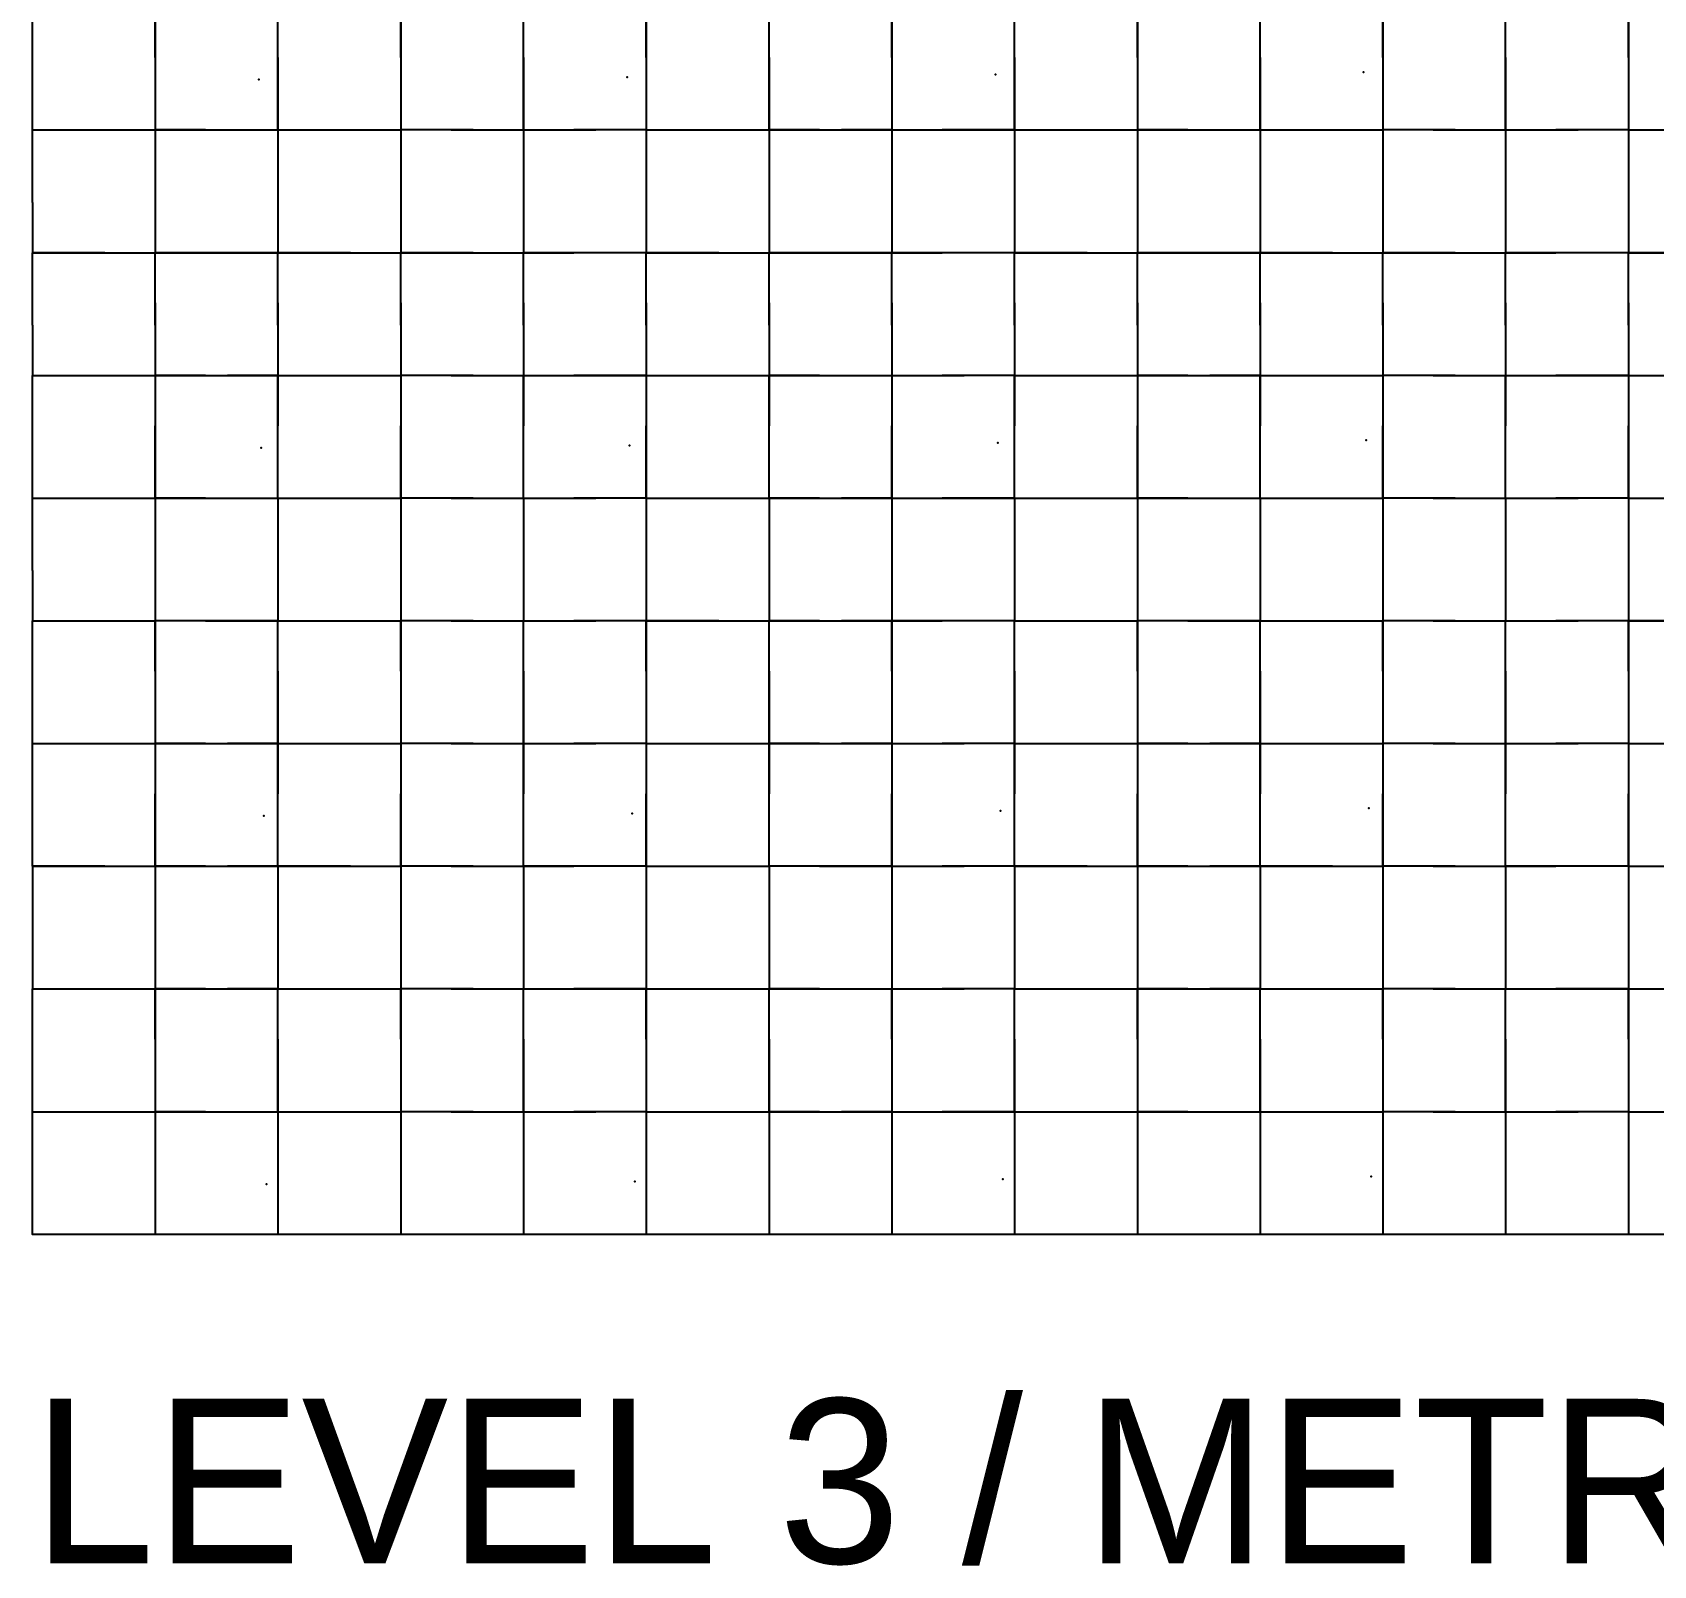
# Model space of a CAD drawing. Header units: metres. Extents: x 0 to 438, y -24 to 612.
# Drawn here: x 0 to 118.8, y -24.3 to 88.2 of the extents above; entities that cross this region are included whole.
import ezdxf

# ---------------------------------------------------------------- set-up
doc = ezdxf.new("R2010")
doc.units = ezdxf.units.M
doc.layers.add('LAYER_01_CUT', color=7, linetype='Continuous')
doc.layers.add('LAYER_04_GRID', color=7, linetype='Continuous')

msp = doc.modelspace()

# ---------------------------------------------------------------- linework, layer by layer
at = {"layer": 'LAYER_01_CUT'}
for points in [[(0, 75.69), (0, 81), (0, 84.69), (0, 90), (5.31, 90), (9, 90), (9, 84.69), (9, 81), (9, 75.69)], [(9, 86.31), (9, 90)], [(18, 84.69), (18, 90), (23.31, 90), (27, 90), (27, 84.69), (27, 81), (27, 75.69)], [(18, 86.31), (18, 90)], [(27, 86.31), (27, 90)], [(36, 84.69), (36, 90), (41.31, 90), (45, 90), (45, 84.69), (45, 81), (45, 75.69)], [(36, 86.31), (36, 90)], [(45, 86.31), (45, 90)], [(54, 84.69), (54, 90), (59.31, 90), (63, 90), (63, 84.69), (63, 81), (63, 75.69)], [(54, 86.31), (54, 90)], [(63, 86.31), (63, 90)], [(72, 84.69), (72, 90), (77.31, 90), (81, 90), (81, 84.69), (81, 81), (81, 75.69)], [(72, 86.31), (72, 90)], [(81, 86.31), (81, 90)], [(90, 84.69), (90, 90), (95.31, 90), (99, 90), (99, 84.69), (99, 81), (99, 75.69)], [(90, 86.31), (90, 90)], [(99, 86.31), (99, 90)], [(108, 84.69), (108, 90), (113.31, 90), (117, 90), (117, 84.69), (117, 81), (117, 75.69)], [(108, 86.31), (108, 90)], [(117, 86.31), (117, 90)], [(9, 86.31), (9, 81)], [(18, 86.31), (18, 81)], [(27, 86.31), (27, 81)], [(36, 86.31), (36, 81)], [(45, 86.31), (45, 81)], [(54, 86.31), (54, 81)], [(63, 86.31), (63, 81)], [(72, 86.31), (72, 81)], [(81, 86.31), (81, 81)], [(90, 86.31), (90, 81)], [(99, 86.31), (99, 81)], [(108, 86.31), (108, 81)], [(117, 86.31), (117, 81)], [(18, 81), (18, 84.69)], [(36, 81), (36, 84.69)], [(54, 81), (54, 84.69)], [(72, 81), (72, 84.69)], [(90, 81), (90, 84.69)], [(108, 81), (108, 84.69)], [(0, 81), (5.31, 81)], [(0, 81), (3.69, 81)], [(3.69, 81), (9, 81)], [(5.31, 81), (9, 81)], [(12.69, 81), (9, 81)], [(9, 81), (9, 77.31)], [(9, 81), (14.31, 81)], [(12.69, 81), (18, 81)], [(14.31, 81), (18, 81), (18, 75.69)], [(18, 81), (18, 77.31)], [(18, 81), (23.31, 81)], [(18, 81), (21.69, 81)], [(21.69, 81), (27, 81)], [(23.31, 81), (27, 81)], [(32.31, 81), (27, 81)], [(30.69, 81), (27, 81)], [(27, 81), (27, 77.31)], [(30.69, 81), (36, 81)], [(32.31, 81), (36, 81), (36, 75.69)], [(36, 81), (36, 77.31)], [(36, 81), (41.31, 81)], [(36, 81), (39.69, 81)], [(45, 81), (39.69, 81)], [(45, 81), (41.31, 81)], [(45, 81), (45, 77.31)], [(45, 81), (50.31, 81)], [(45, 81), (48.69, 81)], [(48.69, 81), (54, 81)], [(50.31, 81), (54, 81), (54, 75.69)], [(57.69, 81), (54, 81)], [(54, 81), (54, 77.31)], [(54, 81), (59.31, 81)], [(57.69, 81), (63, 81)], [(63, 81), (59.31, 81)], [(63, 81), (63, 77.31)], [(63, 81), (68.31, 81)], [(63, 81), (66.69, 81)], [(72, 81), (66.69, 81)], [(68.31, 81), (72, 81), (72, 75.69)], [(72, 81), (72, 77.31)], [(72, 81), (77.31, 81)], [(72, 81), (75.69, 81)], [(75.69, 81), (81, 81)], [(77.31, 81), (81, 81)], [(84.69, 81), (81, 81)], [(81, 81), (81, 77.31)], [(81, 81), (86.31, 81)], [(84.69, 81), (90, 81)], [(86.31, 81), (90, 81), (90, 75.69)], [(90, 81), (90, 77.31)], [(90, 81), (95.31, 81)], [(90, 81), (93.69, 81)], [(93.69, 81), (99, 81)], [(95.31, 81), (99, 81)], [(104.31, 81), (99, 81)], [(102.69, 81), (99, 81)], [(99, 81), (99, 77.31)], [(102.69, 81), (108, 81)], [(104.31, 81), (108, 81), (108, 75.69)], [(108, 81), (108, 77.31)], [(108, 81), (113.31, 81)], [(108, 81), (111.69, 81)], [(117, 81), (111.69, 81)], [(117, 81), (113.31, 81)], [(117, 81), (117, 77.31)], [(117, 81), (122.31, 81)], [(117, 81), (120.69, 81)], [(9, 77.31), (9, 72)], [(18, 77.31), (18, 72)], [(27, 77.31), (27, 72)], [(36, 77.31), (36, 72)], [(45, 77.31), (45, 72)], [(54, 77.31), (54, 72)], [(63, 77.31), (63, 72)], [(72, 77.31), (72, 72)], [(81, 77.31), (81, 72)], [(90, 77.31), (90, 72)], [(99, 77.31), (99, 72)], [(108, 77.31), (108, 72)], [(117, 77.31), (117, 72)], [(0, 75.69), (0, 72)], [(9, 75.69), (9, 72)], [(18, 75.69), (18, 72)], [(27, 75.69), (27, 72)], [(36, 75.69), (36, 72)], [(45, 75.69), (45, 72)], [(54, 75.69), (54, 72)], [(63, 75.69), (63, 72)], [(72, 75.69), (72, 72)], [(81, 75.69), (81, 72)], [(90, 75.69), (90, 72)], [(99, 75.69), (99, 72)], [(108, 75.69), (108, 72)], [(117, 75.69), (117, 72)], [(5.31, 72), (0, 72), (3.69, 72)], [(0, 66.69), (0, 72)], [(3.69, 72), (9, 72)], [(5.31, 72), (9, 72)], [(14.31, 72), (9, 72), (12.69, 72)], [(9, 66.69), (9, 72)], [(9, 68.31), (9, 72)], [(12.69, 72), (18, 72)], [(18, 72), (14.31, 72)], [(23.31, 72), (18, 72), (21.69, 72)], [(18, 66.69), (18, 72)], [(18, 68.31), (18, 72)], [(21.69, 72), (27, 72)], [(23.31, 72), (27, 72)], [(32.31, 72), (27, 72), (30.69, 72)], [(27, 66.69), (27, 72)], [(27, 68.31), (27, 72)], [(30.69, 72), (36, 72)], [(32.31, 72), (36, 72)], [(41.31, 72), (36, 72), (39.69, 72)], [(36, 66.69), (36, 72)], [(36, 68.31), (36, 72)], [(45, 72), (39.69, 72)], [(45, 72), (41.31, 72)], [(50.31, 72), (45, 72), (48.69, 72)], [(45, 66.69), (45, 72)], [(45, 68.31), (45, 72)], [(48.69, 72), (54, 72)], [(50.31, 72), (54, 72)], [(59.31, 72), (54, 72), (57.69, 72)], [(54, 66.69), (54, 72)], [(54, 68.31), (54, 72)], [(57.69, 72), (63, 72)], [(63, 72), (59.31, 72)], [(68.31, 72), (63, 72), (66.69, 72)], [(63, 66.69), (63, 72)], [(63, 68.31), (63, 72)], [(72, 72), (66.69, 72)], [(72, 72), (68.31, 72)], [(77.31, 72), (72, 72), (75.69, 72)], [(72, 66.69), (72, 72)], [(72, 68.31), (72, 72)], [(75.69, 72), (81, 72)], [(77.31, 72), (81, 72)], [(86.31, 72), (81, 72), (84.69, 72)], [(81, 66.69), (81, 72)], [(81, 68.31), (81, 72)], [(84.69, 72), (90, 72)], [(90, 72), (86.31, 72)], [(95.31, 72), (90, 72), (93.69, 72)], [(90, 66.69), (90, 72)], [(90, 68.31), (90, 72)], [(93.69, 72), (99, 72)], [(95.31, 72), (99, 72)], [(104.31, 72), (99, 72), (102.69, 72)], [(99, 66.69), (99, 72)], [(99, 68.31), (99, 72)], [(102.69, 72), (108, 72)], [(104.31, 72), (108, 72)], [(113.31, 72), (108, 72), (111.69, 72)], [(108, 66.69), (108, 72)], [(108, 68.31), (108, 72)], [(117, 72), (111.69, 72)], [(117, 72), (113.31, 72)], [(122.31, 72), (117, 72), (120.69, 72)], [(117, 66.69), (117, 72)], [(117, 68.31), (117, 72)], [(9, 68.31), (9, 63)], [(18, 68.31), (18, 63)], [(27, 68.31), (27, 63)], [(36, 68.31), (36, 63)], [(45, 68.31), (45, 63)], [(54, 68.31), (54, 63)], [(63, 68.31), (63, 63)], [(72, 68.31), (72, 63)], [(81, 68.31), (81, 63)], [(90, 68.31), (90, 63)], [(99, 68.31), (99, 63)], [(108, 68.31), (108, 63)], [(117, 68.31), (117, 63)], [(0, 66.69), (0, 63)], [(9, 66.69), (9, 63)], [(18, 66.69), (18, 63)], [(27, 66.69), (27, 63)], [(36, 66.69), (36, 63)], [(45, 66.69), (45, 63)], [(54, 66.69), (54, 63)], [(63, 66.69), (63, 63)], [(72, 66.69), (72, 63)], [(81, 66.69), (81, 63)], [(90, 66.69), (90, 63)], [(99, 66.69), (99, 63)], [(108, 66.69), (108, 63)], [(117, 66.69), (117, 63)], [(0, 48.69), (0, 54), (0, 57.69), (0, 63), (5.31, 63), (9, 63), (9, 57.69), (9, 54), (9, 48.69)], [(0, 63), (3.69, 63)], [(3.69, 63), (9, 63)], [(12.69, 63), (9, 63)], [(9, 63), (9, 59.31)], [(9, 63), (14.31, 63)], [(12.69, 63), (18, 63)], [(18, 63), (14.31, 63)], [(18, 57.69), (18, 63), (18, 59.31)], [(18, 63), (23.31, 63)], [(18, 63), (21.69, 63)], [(21.69, 63), (27, 63)], [(23.31, 63), (27, 63), (27, 57.69), (27, 54), (27, 48.69)], [(32.31, 63), (27, 63)], [(30.69, 63), (27, 63)], [(27, 63), (27, 59.31)], [(30.69, 63), (36, 63)], [(32.31, 63), (36, 63)], [(36, 57.69), (36, 63), (36, 59.31)], [(36, 63), (41.31, 63)], [(36, 63), (39.69, 63)], [(45, 63), (39.69, 63)], [(41.31, 63), (45, 63), (45, 57.69), (45, 54), (45, 48.69)], [(45, 63), (45, 59.31)], [(45, 63), (50.31, 63)], [(45, 63), (48.69, 63)], [(48.69, 63), (54, 63)], [(50.31, 63), (54, 63)], [(54, 57.69), (54, 63), (54, 59.31)], [(57.69, 63), (54, 63)], [(54, 63), (59.31, 63)], [(57.69, 63), (63, 63)], [(59.31, 63), (63, 63), (63, 57.69), (63, 54), (63, 48.69)], [(63, 63), (63, 59.31)], [(63, 63), (68.31, 63)], [(63, 63), (66.69, 63)], [(72, 63), (66.69, 63)], [(72, 63), (68.31, 63)], [(72, 57.69), (72, 63), (72, 59.31)], [(72, 63), (77.31, 63)], [(72, 63), (75.69, 63)], [(75.69, 63), (81, 63)], [(77.31, 63), (81, 63), (81, 57.69), (81, 54), (81, 48.69)], [(84.69, 63), (81, 63)], [(81, 63), (81, 59.31)], [(81, 63), (86.31, 63)], [(84.69, 63), (90, 63)], [(90, 63), (86.31, 63)], [(90, 57.69), (90, 63), (90, 59.31)], [(90, 63), (95.31, 63)], [(90, 63), (93.69, 63)], [(93.69, 63), (99, 63)], [(95.31, 63), (99, 63), (99, 57.69), (99, 54), (99, 48.69)], [(104.31, 63), (99, 63)], [(102.69, 63), (99, 63)], [(99, 63), (99, 59.31)], [(102.69, 63), (108, 63)], [(104.31, 63), (108, 63)], [(108, 57.69), (108, 63), (108, 59.31)], [(108, 63), (113.31, 63)], [(108, 63), (111.69, 63)], [(117, 63), (111.69, 63)], [(113.31, 63), (117, 63), (117, 57.69), (117, 54), (117, 48.69)], [(117, 63), (117, 59.31)], [(117, 63), (122.31, 63)], [(117, 63), (120.69, 63)], [(9, 54), (9, 59.31)], [(18, 54), (18, 59.31)], [(27, 54), (27, 59.31)], [(36, 54), (36, 59.31)], [(45, 54), (45, 59.31)], [(54, 54), (54, 59.31)], [(63, 54), (63, 59.31)], [(72, 54), (72, 59.31)], [(81, 54), (81, 59.31)], [(90, 54), (90, 59.31)], [(99, 54), (99, 59.31)], [(108, 54), (108, 59.31)], [(117, 54), (117, 59.31)], [(18, 54), (18, 57.69)], [(36, 54), (36, 57.69)], [(54, 54), (54, 57.69)], [(72, 54), (72, 57.69)], [(90, 54), (90, 57.69)], [(108, 54), (108, 57.69)], [(0, 54), (5.31, 54)], [(0, 54), (3.69, 54)], [(3.69, 54), (9, 54)], [(5.31, 54), (9, 54)], [(12.69, 54), (9, 54)], [(9, 54), (9, 50.31)], [(9, 54), (14.31, 54)], [(12.69, 54), (18, 54)], [(14.31, 54), (18, 54), (18, 48.69)], [(18, 54), (18, 50.31)], [(18, 54), (23.31, 54)], [(18, 54), (21.69, 54)], [(21.69, 54), (27, 54)], [(23.31, 54), (27, 54)], [(32.31, 54), (27, 54)], [(30.69, 54), (27, 54)], [(27, 54), (27, 50.31)], [(30.69, 54), (36, 54)], [(32.31, 54), (36, 54), (36, 48.69)], [(36, 54), (36, 50.31)], [(36, 54), (41.31, 54)], [(36, 54), (39.69, 54)], [(45, 54), (39.69, 54)], [(45, 54), (41.31, 54)], [(45, 54), (45, 50.31)], [(45, 54), (50.31, 54)], [(45, 54), (48.69, 54)], [(48.69, 54), (54, 54)], [(50.31, 54), (54, 54), (54, 48.69)], [(57.69, 54), (54, 54)], [(54, 54), (54, 50.31)], [(54, 54), (59.31, 54)], [(57.69, 54), (63, 54)], [(63, 54), (59.31, 54)], [(63, 54), (63, 50.31)], [(63, 54), (68.31, 54)], [(63, 54), (66.69, 54)], [(72, 54), (66.69, 54)], [(68.31, 54), (72, 54), (72, 48.69)], [(72, 54), (72, 50.31)], [(72, 54), (77.31, 54)], [(72, 54), (75.69, 54)], [(75.69, 54), (81, 54)], [(77.31, 54), (81, 54)], [(84.69, 54), (81, 54)], [(81, 54), (81, 50.31)], [(81, 54), (86.31, 54)], [(84.69, 54), (90, 54)], [(86.31, 54), (90, 54), (90, 48.69)], [(90, 54), (90, 50.31)], [(90, 54), (95.31, 54)], [(90, 54), (93.69, 54)], [(93.69, 54), (99, 54)], [(95.31, 54), (99, 54)], [(104.31, 54), (99, 54)], [(102.69, 54), (99, 54)], [(99, 54), (99, 50.31)], [(102.69, 54), (108, 54)], [(104.31, 54), (108, 54), (108, 48.69)], [(108, 54), (108, 50.31)], [(108, 54), (113.31, 54)], [(108, 54), (111.69, 54)], [(117, 54), (111.69, 54)], [(117, 54), (113.31, 54)], [(117, 54), (117, 50.31)], [(117, 54), (122.31, 54)], [(117, 54), (120.69, 54)], [(9, 50.31), (9, 45)], [(18, 50.31), (18, 45)], [(27, 50.31), (27, 45)], [(36, 50.31), (36, 45)], [(45, 50.31), (45, 45)], [(54, 50.31), (54, 45)], [(63, 50.31), (63, 45)], [(72, 50.31), (72, 45)], [(81, 50.31), (81, 45)], [(90, 50.31), (90, 45)], [(99, 50.31), (99, 45)], [(108, 50.31), (108, 45)], [(117, 50.31), (117, 45)], [(0, 48.69), (0, 45)], [(9, 48.69), (9, 45)], [(18, 48.69), (18, 45)], [(27, 48.69), (27, 45)], [(36, 48.69), (36, 45)], [(45, 48.69), (45, 45)], [(54, 48.69), (54, 45)], [(63, 48.69), (63, 45)], [(72, 48.69), (72, 45)], [(81, 48.69), (81, 45)], [(90, 48.69), (90, 45)], [(99, 48.69), (99, 45)], [(108, 48.69), (108, 45)], [(117, 48.69), (117, 45)], [(0, 30.69), (0, 36), (0, 39.69), (0, 45), (5.31, 45)], [(0, 45), (3.69, 45)], [(3.69, 45), (9, 45)], [(5.31, 45), (9, 45)], [(14.31, 45), (9, 45), (9, 39.69), (9, 36), (9, 30.69), (9, 27), (9, 21.69)], [(12.69, 45), (9, 45)], [(9, 41.31), (9, 45)], [(12.69, 45), (18, 45)], [(18, 45), (14.31, 45)], [(18, 39.69), (18, 45), (23.31, 45)], [(18, 41.31), (18, 45)], [(18, 45), (21.69, 45)], [(21.69, 45), (27, 45)], [(23.31, 45), (27, 45)], [(32.31, 45), (27, 45), (27, 39.69), (27, 36), (27, 30.69), (27, 27), (27, 21.69)], [(30.69, 45), (27, 45)], [(27, 41.31), (27, 45)], [(30.69, 45), (36, 45)], [(32.31, 45), (36, 45)], [(36, 39.69), (36, 45), (41.31, 45)], [(36, 41.31), (36, 45)], [(36, 45), (39.69, 45)], [(45, 45), (39.69, 45)], [(45, 45), (41.31, 45)], [(50.31, 45), (45, 45), (45, 39.69), (45, 36), (45, 30.69), (45, 27), (45, 21.69)], [(45, 41.31), (45, 45)], [(45, 45), (48.69, 45)], [(48.69, 45), (54, 45)], [(50.31, 45), (54, 45)], [(54, 39.69), (54, 45), (59.31, 45)], [(57.69, 45), (54, 45)], [(54, 41.31), (54, 45)], [(57.69, 45), (63, 45)], [(63, 45), (59.31, 45)], [(68.31, 45), (63, 45), (63, 39.69), (63, 36), (63, 30.69), (63, 27), (63, 21.69)], [(63, 41.31), (63, 45)], [(63, 45), (66.69, 45)], [(72, 45), (66.69, 45)], [(72, 45), (68.31, 45)], [(72, 39.69), (72, 45), (77.31, 45)], [(72, 41.31), (72, 45)], [(72, 45), (75.69, 45)], [(75.69, 45), (81, 45)], [(77.31, 45), (81, 45)], [(86.31, 45), (81, 45), (81, 39.69), (81, 36), (81, 30.69), (81, 27), (81, 21.69)], [(84.69, 45), (81, 45)], [(81, 41.31), (81, 45)], [(84.69, 45), (90, 45)], [(90, 45), (86.31, 45)], [(90, 39.69), (90, 45), (95.31, 45)], [(90, 41.31), (90, 45)], [(90, 45), (93.69, 45)], [(93.69, 45), (99, 45)], [(95.31, 45), (99, 45)], [(104.31, 45), (99, 45), (99, 39.69), (99, 36), (99, 30.69), (99, 27), (99, 21.69)], [(102.69, 45), (99, 45)], [(99, 41.31), (99, 45)], [(102.69, 45), (108, 45)], [(104.31, 45), (108, 45)], [(108, 39.69), (108, 45), (113.31, 45)], [(108, 41.31), (108, 45)], [(108, 45), (111.69, 45)], [(117, 45), (111.69, 45)], [(117, 45), (113.31, 45)], [(122.31, 45), (117, 45), (117, 39.69), (117, 36), (117, 30.69), (117, 27), (117, 21.69)], [(117, 41.31), (117, 45)], [(117, 45), (120.69, 45)], [(9, 41.31), (9, 36)], [(18, 41.31), (18, 36)], [(27, 41.31), (27, 36)], [(36, 41.31), (36, 36)], [(45, 41.31), (45, 36)], [(54, 41.31), (54, 36)], [(63, 41.31), (63, 36)], [(72, 41.31), (72, 36)], [(81, 41.31), (81, 36)], [(90, 41.31), (90, 36)], [(99, 41.31), (99, 36)], [(108, 41.31), (108, 36)], [(117, 41.31), (117, 36)], [(18, 36), (18, 39.69)], [(36, 36), (36, 39.69)], [(54, 36), (54, 39.69)], [(72, 36), (72, 39.69)], [(90, 36), (90, 39.69)], [(108, 36), (108, 39.69)], [(0, 36), (5.31, 36)], [(0, 36), (3.69, 36)], [(3.69, 36), (9, 36)], [(5.31, 36), (9, 36)], [(12.69, 36), (9, 36)], [(9, 36), (9, 32.31)], [(9, 36), (14.31, 36)], [(12.69, 36), (18, 36)], [(18, 36), (14.31, 36)], [(18, 30.69), (18, 36), (18, 32.31)], [(18, 36), (23.31, 36)], [(18, 36), (21.69, 36)], [(21.69, 36), (27, 36)], [(23.31, 36), (27, 36)], [(32.31, 36), (27, 36)], [(30.69, 36), (27, 36)], [(27, 36), (27, 32.31)], [(30.69, 36), (36, 36)], [(32.31, 36), (36, 36)], [(36, 30.69), (36, 36), (36, 32.31)], [(36, 36), (41.31, 36)], [(36, 36), (39.69, 36)], [(45, 36), (39.69, 36)], [(45, 36), (41.31, 36)], [(45, 36), (45, 32.31)], [(45, 36), (50.31, 36)], [(45, 36), (48.69, 36)], [(48.69, 36), (54, 36)], [(50.31, 36), (54, 36)], [(54, 30.69), (54, 36), (54, 32.31)], [(57.69, 36), (54, 36)], [(54, 36), (59.31, 36)], [(57.69, 36), (63, 36)], [(63, 36), (59.31, 36)], [(63, 36), (63, 32.31)], [(63, 36), (68.31, 36)], [(63, 36), (66.69, 36)], [(72, 36), (66.69, 36)], [(72, 36), (68.31, 36)], [(72, 30.69), (72, 36), (72, 32.31)], [(72, 36), (77.31, 36)], [(72, 36), (75.69, 36)], [(75.69, 36), (81, 36)], [(77.31, 36), (81, 36)], [(84.69, 36), (81, 36)], [(81, 36), (81, 32.31)], [(81, 36), (86.31, 36)], [(84.69, 36), (90, 36)], [(90, 36), (86.31, 36)], [(90, 30.69), (90, 36), (90, 32.31)], [(90, 36), (95.31, 36)], [(90, 36), (93.69, 36)], [(93.69, 36), (99, 36)], [(95.31, 36), (99, 36)], [(104.31, 36), (99, 36)], [(102.69, 36), (99, 36)], [(99, 36), (99, 32.31)], [(102.69, 36), (108, 36)], [(104.31, 36), (108, 36)], [(108, 30.69), (108, 36), (108, 32.31)], [(108, 36), (113.31, 36)], [(108, 36), (111.69, 36)], [(117, 36), (111.69, 36)], [(117, 36), (113.31, 36)], [(117, 36), (117, 32.31)], [(117, 36), (122.31, 36)], [(117, 36), (120.69, 36)], [(9, 27), (9, 32.31)], [(18, 27), (18, 32.31)], [(27, 27), (27, 32.31)], [(36, 27), (36, 32.31)], [(45, 27), (45, 32.31)], [(54, 27), (54, 32.31)], [(63, 27), (63, 32.31)], [(72, 27), (72, 32.31)], [(81, 27), (81, 32.31)], [(90, 27), (90, 32.31)], [(99, 27), (99, 32.31)], [(108, 27), (108, 32.31)], [(117, 27), (117, 32.31)], [(0, 27), (0, 30.69)], [(18, 27), (18, 30.69)], [(36, 27), (36, 30.69)], [(54, 27), (54, 30.69)], [(72, 27), (72, 30.69)], [(90, 27), (90, 30.69)], [(108, 27), (108, 30.69)], [(5.31, 27), (0, 27), (0, 21.69)], [(0, 27), (3.69, 27)], [(3.69, 27), (9, 27)], [(5.31, 27), (9, 27)], [(12.69, 27), (9, 27)], [(9, 27), (9, 23.31)], [(9, 27), (14.31, 27)], [(12.69, 27), (18, 27)], [(18, 27), (14.31, 27)], [(23.31, 27), (18, 27), (18, 21.69)], [(18, 27), (18, 23.31)], [(18, 27), (21.69, 27)], [(21.69, 27), (27, 27)], [(23.31, 27), (27, 27)], [(32.31, 27), (27, 27)], [(30.69, 27), (27, 27)], [(27, 27), (27, 23.31)], [(30.69, 27), (36, 27)], [(32.31, 27), (36, 27)], [(41.31, 27), (36, 27), (36, 21.69)], [(36, 27), (36, 23.31)], [(36, 27), (39.69, 27)], [(45, 27), (39.69, 27)], [(45, 27), (41.31, 27)], [(45, 27), (45, 23.31)], [(45, 27), (50.31, 27)], [(45, 27), (48.69, 27)], [(48.69, 27), (54, 27)], [(50.31, 27), (54, 27)], [(59.31, 27), (54, 27), (54, 21.69)], [(57.69, 27), (54, 27)], [(54, 27), (54, 23.31)], [(57.69, 27), (63, 27)], [(63, 27), (59.31, 27)], [(63, 27), (63, 23.31)], [(63, 27), (68.31, 27)], [(63, 27), (66.69, 27)], [(72, 27), (66.69, 27)], [(72, 27), (68.31, 27)], [(77.31, 27), (72, 27), (72, 21.69)], [(72, 27), (72, 23.31)], [(72, 27), (75.69, 27)], [(75.69, 27), (81, 27)], [(77.31, 27), (81, 27)], [(84.69, 27), (81, 27)], [(81, 27), (81, 23.31)], [(81, 27), (86.31, 27)], [(84.69, 27), (90, 27)], [(90, 27), (86.31, 27)], [(95.31, 27), (90, 27), (90, 21.69)], [(90, 27), (90, 23.31)], [(90, 27), (93.69, 27)], [(93.69, 27), (99, 27)], [(95.31, 27), (99, 27)], [(104.31, 27), (99, 27)], [(102.69, 27), (99, 27)], [(99, 27), (99, 23.31)], [(102.69, 27), (108, 27)], [(104.31, 27), (108, 27)], [(113.31, 27), (108, 27), (108, 21.69)], [(108, 27), (108, 23.31)], [(108, 27), (111.69, 27)], [(117, 27), (111.69, 27)], [(117, 27), (113.31, 27)], [(117, 27), (117, 23.31)], [(117, 27), (122.31, 27)], [(117, 27), (120.69, 27)], [(9, 23.31), (9, 18)], [(18, 23.31), (18, 18)], [(27, 23.31), (27, 18)], [(36, 23.31), (36, 18)], [(45, 23.31), (45, 18)], [(54, 23.31), (54, 18)], [(63, 23.31), (63, 18)], [(72, 23.31), (72, 18)], [(81, 23.31), (81, 18)], [(90, 23.31), (90, 18)], [(99, 23.31), (99, 18)], [(108, 23.31), (108, 18)], [(117, 23.31), (117, 18)], [(0, 21.69), (0, 18)], [(9, 21.69), (9, 18)], [(18, 21.69), (18, 18)], [(27, 21.69), (27, 18)], [(36, 21.69), (36, 18)], [(45, 21.69), (45, 18)], [(54, 21.69), (54, 18)], [(63, 21.69), (63, 18)], [(72, 21.69), (72, 18)], [(81, 21.69), (81, 18)], [(90, 21.69), (90, 18)], [(99, 21.69), (99, 18)], [(108, 21.69), (108, 18)], [(117, 21.69), (117, 18)], [(122.31, 0), (117, 0), (113.31, 0), (108, 0), (104.31, 0), (99, 0), (95.31, 0), (90, 0), (86.31, 0), (81, 0), (77.31, 0), (72, 0), (68.31, 0), (63, 0), (59.31, 0), (54, 0), (50.31, 0), (45, 0), (41.31, 0), (36, 0), (32.31, 0), (27, 0), (23.31, 0), (18, 0), (14.31, 0), (9, 0), (5.31, 0), (0, 0), (0, 3.69), (0, 9), (0, 12.69), (0, 18), (5.31, 18), (9, 18), (9, 12.69), (9, 9), (9, 3.69)], [(0, 18), (3.69, 18)], [(3.69, 18), (9, 18)], [(12.69, 18), (9, 18)], [(9, 14.31), (9, 18)], [(9, 18), (14.31, 18)], [(12.69, 18), (18, 18)], [(18, 18), (14.31, 18)], [(18, 12.69), (18, 18), (23.31, 18), (27, 18), (27, 12.69), (27, 9), (27, 3.69)], [(18, 14.31), (18, 18)], [(18, 18), (21.69, 18)], [(21.69, 18), (27, 18)], [(32.31, 18), (27, 18)], [(30.69, 18), (27, 18)], [(27, 14.31), (27, 18)], [(30.69, 18), (36, 18)], [(32.31, 18), (36, 18)], [(36, 12.69), (36, 18), (41.31, 18), (45, 18), (45, 12.69), (45, 9), (45, 3.69)], [(36, 14.31), (36, 18)], [(36, 18), (39.69, 18)], [(45, 18), (39.69, 18)], [(45, 14.31), (45, 18)], [(45, 18), (50.31, 18)], [(45, 18), (48.69, 18)], [(48.69, 18), (54, 18)], [(50.31, 18), (54, 18)], [(54, 12.69), (54, 18), (59.31, 18), (63, 18), (63, 12.69), (63, 9), (63, 3.69)], [(57.69, 18), (54, 18)], [(54, 14.31), (54, 18)], [(57.69, 18), (63, 18)], [(63, 14.31), (63, 18)], [(63, 18), (68.31, 18)], [(63, 18), (66.69, 18)], [(72, 18), (66.69, 18)], [(72, 18), (68.31, 18)], [(72, 12.69), (72, 18), (77.31, 18), (81, 18), (81, 12.69), (81, 9), (81, 3.69)], [(72, 14.31), (72, 18)], [(72, 18), (75.69, 18)], [(75.69, 18), (81, 18)], [(84.69, 18), (81, 18)], [(81, 14.31), (81, 18)], [(81, 18), (86.31, 18)], [(84.69, 18), (90, 18)], [(90, 18), (86.31, 18)], [(90, 12.69), (90, 18), (95.31, 18), (99, 18), (99, 12.69), (99, 9), (99, 3.69)], [(90, 14.31), (90, 18)], [(90, 18), (93.69, 18)], [(93.69, 18), (99, 18)], [(104.31, 18), (99, 18)], [(102.69, 18), (99, 18)], [(99, 14.31), (99, 18)], [(102.69, 18), (108, 18)], [(104.31, 18), (108, 18)], [(108, 12.69), (108, 18), (113.31, 18), (117, 18), (117, 12.69), (117, 9), (117, 3.69)], [(108, 14.31), (108, 18)], [(108, 18), (111.69, 18)], [(117, 18), (111.69, 18)], [(117, 14.31), (117, 18)], [(117, 18), (122.31, 18)], [(117, 18), (120.69, 18)], [(9, 14.31), (9, 9)], [(18, 14.31), (18, 9)], [(27, 14.31), (27, 9)], [(36, 14.31), (36, 9)], [(45, 14.31), (45, 9)], [(54, 14.31), (54, 9)], [(63, 14.31), (63, 9)], [(72, 14.31), (72, 9)], [(81, 14.31), (81, 9)], [(90, 14.31), (90, 9)], [(99, 14.31), (99, 9)], [(108, 14.31), (108, 9)], [(117, 14.31), (117, 9)], [(18, 9), (18, 12.69)], [(36, 9), (36, 12.69)], [(54, 9), (54, 12.69)], [(72, 9), (72, 12.69)], [(90, 9), (90, 12.69)], [(108, 9), (108, 12.69)], [(0, 9), (5.31, 9)], [(0, 9), (3.69, 9)], [(3.69, 9), (9, 9)], [(5.31, 9), (9, 9)], [(12.69, 9), (9, 9)], [(9, 9), (9, 5.31)], [(9, 9), (14.31, 9)], [(12.69, 9), (18, 9)], [(14.31, 9), (18, 9), (18, 3.69)], [(18, 9), (18, 5.31)], [(18, 9), (23.31, 9)], [(18, 9), (21.69, 9)], [(21.69, 9), (27, 9)], [(23.31, 9), (27, 9)], [(32.31, 9), (27, 9)], [(30.69, 9), (27, 9)], [(27, 9), (27, 5.31)], [(30.69, 9), (36, 9)], [(32.31, 9), (36, 9), (36, 3.69)], [(36, 9), (36, 5.31)], [(36, 9), (41.31, 9)], [(36, 9), (39.69, 9)], [(45, 9), (39.69, 9)], [(45, 9), (41.31, 9)], [(45, 9), (45, 5.31)], [(45, 9), (50.31, 9)], [(45, 9), (48.69, 9)], [(48.69, 9), (54, 9)], [(50.31, 9), (54, 9), (54, 3.69)], [(57.69, 9), (54, 9)], [(54, 9), (54, 5.31)], [(54, 9), (59.31, 9)], [(57.69, 9), (63, 9)], [(63, 9), (59.31, 9)], [(63, 9), (63, 5.31)], [(63, 9), (68.31, 9)], [(63, 9), (66.69, 9)], [(72, 9), (66.69, 9)], [(68.31, 9), (72, 9), (72, 3.69)], [(72, 9), (72, 5.31)], [(72, 9), (77.31, 9)], [(72, 9), (75.69, 9)], [(75.69, 9), (81, 9)], [(77.31, 9), (81, 9)], [(84.69, 9), (81, 9)], [(81, 9), (81, 5.31)], [(81, 9), (86.31, 9)], [(84.69, 9), (90, 9)], [(86.31, 9), (90, 9), (90, 3.69)], [(90, 9), (90, 5.31)], [(90, 9), (95.31, 9)], [(90, 9), (93.69, 9)], [(93.69, 9), (99, 9)], [(95.31, 9), (99, 9)], [(104.31, 9), (99, 9)], [(102.69, 9), (99, 9)], [(99, 9), (99, 5.31)], [(102.69, 9), (108, 9)], [(104.31, 9), (108, 9), (108, 3.69)], [(108, 9), (108, 5.31)], [(108, 9), (113.31, 9)], [(108, 9), (111.69, 9)], [(117, 9), (111.69, 9)], [(117, 9), (113.31, 9)], [(117, 9), (117, 5.31)], [(117, 9), (122.31, 9)], [(117, 9), (120.69, 9)], [(9, 5.31), (9, 0)], [(18, 5.31), (18, 0)], [(27, 5.31), (27, 0)], [(36, 5.31), (36, 0)], [(45, 5.31), (45, 0)], [(54, 5.31), (54, 0)], [(63, 5.31), (63, 0)], [(72, 5.31), (72, 0)], [(81, 5.31), (81, 0)], [(90, 5.31), (90, 0)], [(99, 5.31), (99, 0)], [(108, 5.31), (108, 0)], [(117, 5.31), (117, 0)], [(9, 3.69), (9, 0)], [(18, 3.69), (18, 0)], [(27, 3.69), (27, 0)], [(36, 3.69), (36, 0)], [(45, 3.69), (45, 0)], [(54, 3.69), (54, 0)], [(63, 3.69), (63, 0)], [(72, 3.69), (72, 0)], [(81, 3.69), (81, 0)], [(90, 3.69), (90, 0)], [(99, 3.69), (99, 0)], [(108, 3.69), (108, 0)], [(117, 3.69), (117, 0)]]:
    msp.add_lwpolyline(points, dxfattribs=at)
at = {"layer": 'LAYER_04_GRID'}
for p in [(16.59, 84.69), (43.59, 84.87), (70.59, 85.06), (97.59, 85.24), (97.77, 58.25), (16.78, 57.69), (43.78, 57.87), (70.78, 58.06), (70.96, 31.06), (97.96, 31.25), (16.96, 30.69), (43.96, 30.87), (17.15, 3.69), (44.15, 3.87), (71.15, 4.06), (98.15, 4.25)]:
    msp.add_point(p, dxfattribs=at)

# ---------------------------------------------------------------- texts
msp.add_text('LEVEL 3 / METRO -- EL. -30\'-0"', height=12.06, dxfattribs=at).set_placement((0, -24.12))

doc.saveas('drawing.dxf')
